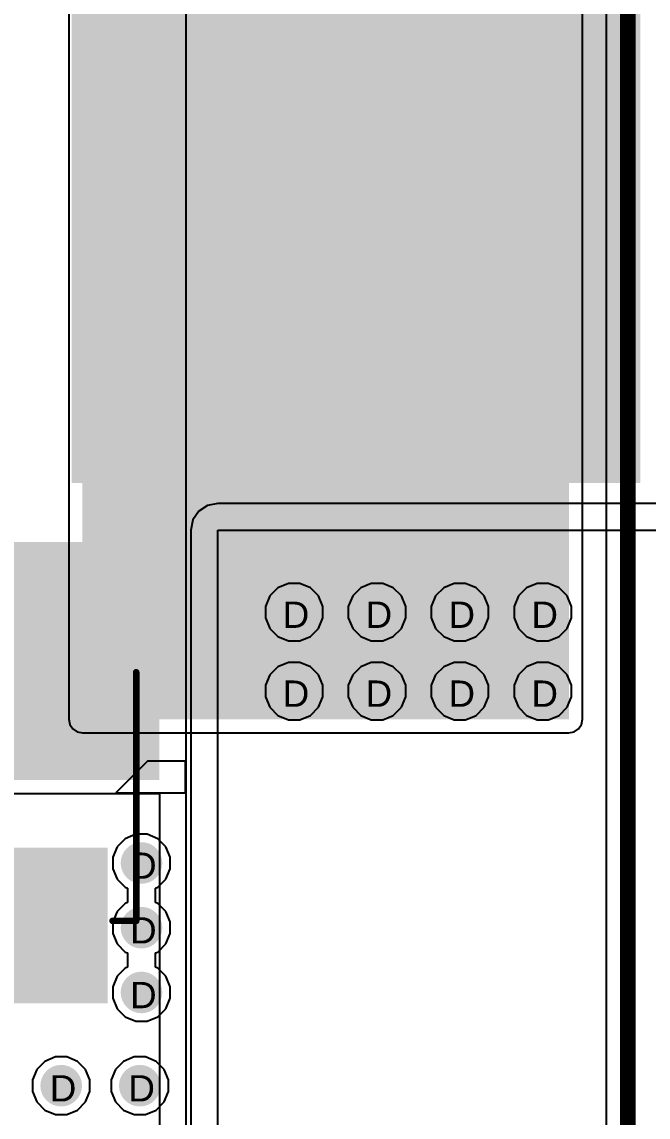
# Model space of a CAD drawing. Header units: inches. Extents: x 0 to 5401, y 0 to 5414.
# Drawn here: x 13.92 to 26.01, y 38.12 to 59.27 of the extents above; entities that cross this region are included whole.
import ezdxf

# ---------------------------------------------------------------- set-up
doc = ezdxf.new("R2010")
doc.units = ezdxf.units.IN
for name, color, linetype in [('Bottom Layer', 5, 'Continuous'), ('Bottom Solder', 6, 'Continuous'), ('Drill Drawing', 1, 'Continuous'), ('Layer 1', 16, 'Continuous'), ('Layer 2', 76, 'Continuous'), ('Top Layer', 1, 'Continuous'), ('Top Overlay', 2, 'Continuous'), ('Top Paste', 8, 'Continuous'), ('Top Solder', 216, 'Continuous'), ('Via Holes', 16, 'Continuous')]:
    doc.layers.add(name, color=color, linetype=linetype)
doc.styles.add('Arial', font='', dxfattribs={"height": 0.2})
doc.styles.get('Arial').set_extended_font_data('Arial')

# ---------------------------------------------------------------- blocks, each defined once
blk = doc.blocks.new('SMB__224')
at = {"layer": 'Top Layer'}
for points in [[(-3.7, -1.2), (-3.7, 1.2), (-0.9, 1.2), (-0.9, -1.2)], [(0.9, -1.2), (0.9, 1.2), (3.7, 1.2), (3.7, -1.2)]]:
    blk.add_hatch(color=1, dxfattribs=at).paths.add_polyline_path(points)
at = {"layer": 'Top Overlay'}
for points in [[(2.592, 1.243), (4.828, 1.243), (4.828, 1.904), (2.592, 1.904)], [(3.735, -1.652), (4.828, -1.652), (4.828, 1.345), (3.735, 1.345)], [(2.592, -1.906), (4.828, -1.906), (4.828, -1.246), (2.592, -1.246)]]:
    blk.add_hatch(color=2, dxfattribs=at).paths.add_polyline_path(points)
at = {"layer": 'Top Paste'}
for points in [[(-3.7, -1.2), (-3.7, 1.2), (-0.9, 1.2), (-0.9, -1.2)], [(0.9, -1.2), (0.9, 1.2), (3.7, 1.2), (3.7, -1.2)]]:
    blk.add_hatch(color=8, dxfattribs=at).paths.add_polyline_path(points)
at = {"layer": 'Top Solder'}
for points in [[(-3.802, -1.302), (-3.802, 1.302), (-0.798, 1.302), (-0.798, -1.302)], [(0.798, -1.302), (0.798, 1.302), (3.802, 1.302), (3.802, -1.302)]]:
    blk.add_hatch(color=216, dxfattribs=at).paths.add_polyline_path(points)
at = {"layer": 'Top Overlay'}
for points in [[(-2.21, 1.854, 0.127, 0.127, 0), (2.591, 1.854, 0.127, 0.127, 0)], [(-2.21, 1.854, 0.127, 0.127, 0), (-2.21, 1.397, 0.127, 0.127, 0)], [(-2.21, -1.397, 0.127, 0.127, 0), (-2.21, -1.854, 0.127, 0.127, 0)], [(-2.21, -1.854, 0.127, 0.127, 0), (2.591, -1.854, 0.127, 0.127, 0)]]:
    blk.add_lwpolyline(points, format="xyseb", dxfattribs=at)
for points in [[(-2.242, 1.854, 0.0635, 0.0635, 1), (-2.178, 1.854, 0.0635, 0.0635, 1)], [(-2.242, 1.854, 0.0635, 0.0635, 1), (-2.178, 1.854, 0.0635, 0.0635, 1)], [(2.559, 1.854, 0.0635, 0.0635, 1), (2.623, 1.854, 0.0635, 0.0635, 1)], [(-2.242, 1.397, 0.0635, 0.0635, 1), (-2.178, 1.397, 0.0635, 0.0635, 1)], [(-2.242, -1.397, 0.0635, 0.0635, 1), (-2.178, -1.397, 0.0635, 0.0635, 1)], [(-2.242, -1.854, 0.0635, 0.0635, 1), (-2.178, -1.854, 0.0635, 0.0635, 1)], [(-2.242, -1.854, 0.0635, 0.0635, 1), (-2.178, -1.854, 0.0635, 0.0635, 1)], [(2.559, -1.854, 0.0635, 0.0635, 1), (2.623, -1.854, 0.0635, 0.0635, 1)]]:
    blk.add_lwpolyline(points, format="xyseb", close=True, dxfattribs=at)

msp = doc.modelspace()

# ---------------------------------------------------------------- hatches: boundary and pattern name
at = {"layer": 'Bottom Layer'}
for points in [[(15.089, 45.802), (24.483, 45.802), (24.483, 71.603), (15.089, 71.603)], [(18.737, 45.802), (24.483, 45.802), (24.483, 48.455), (18.737, 48.455)]]:
    msp.add_hatch(color=5, dxfattribs=at).paths.add_polyline_path(points)
h = msp.add_hatch(color=5, dxfattribs=at)
edge = h.paths.add_edge_path()
edge.add_arc((19.177, 47.872), 0.3, 0, 360)
h = msp.add_hatch(color=5, dxfattribs=at)
edge = h.paths.add_edge_path()
edge.add_arc((20.777, 47.872), 0.3, 0, 360)
h = msp.add_hatch(color=5, dxfattribs=at)
edge = h.paths.add_edge_path()
edge.add_arc((22.377, 47.872), 0.3, 0, 360)
h = msp.add_hatch(color=5, dxfattribs=at)
edge = h.paths.add_edge_path()
edge.add_arc((23.978, 47.872), 0.3, 0, 360)
h = msp.add_hatch(color=5, dxfattribs=at)
edge = h.paths.add_edge_path()
edge.add_arc((19.177, 46.348), 0.3, 0, 360)
h = msp.add_hatch(color=5, dxfattribs=at)
edge = h.paths.add_edge_path()
edge.add_arc((20.777, 46.348), 0.3, 0, 360)
h = msp.add_hatch(color=5, dxfattribs=at)
edge = h.paths.add_edge_path()
edge.add_arc((22.377, 46.348), 0.3, 0, 360)
h = msp.add_hatch(color=5, dxfattribs=at)
edge = h.paths.add_edge_path()
edge.add_arc((23.978, 46.348), 0.3, 0, 360)
h = msp.add_hatch(color=5, dxfattribs=at)
edge = h.paths.add_edge_path()
edge.add_arc((16.231, 43.028), 0.3, 0, 360)
h = msp.add_hatch(color=5, dxfattribs=at)
edge = h.paths.add_edge_path()
edge.add_arc((16.231, 41.778), 0.3, 0, 360)
h = msp.add_hatch(color=5, dxfattribs=at)
edge = h.paths.add_edge_path()
edge.add_arc((16.231, 40.528), 0.3, 0, 360)
h = msp.add_hatch(color=5, dxfattribs=at)
edge = h.paths.add_edge_path()
edge.add_arc((14.681, 38.727), 0.3, 0, 360)
h = msp.add_hatch(color=5, dxfattribs=at)
edge = h.paths.add_edge_path()
edge.add_arc((16.198, 38.727), 0.3, 0, 360)
at = {"layer": 'Bottom Solder'}
h = msp.add_hatch(color=6, dxfattribs=at)
edge = h.paths.add_edge_path()
edge.add_arc((19.177, 47.872), 0.402, 0, 360)
h = msp.add_hatch(color=6, dxfattribs=at)
edge = h.paths.add_edge_path()
edge.add_arc((20.777, 47.872), 0.402, 0, 360)
h = msp.add_hatch(color=6, dxfattribs=at)
edge = h.paths.add_edge_path()
edge.add_arc((22.377, 47.872), 0.402, 0, 360)
h = msp.add_hatch(color=6, dxfattribs=at)
edge = h.paths.add_edge_path()
edge.add_arc((23.978, 47.872), 0.402, 0, 360)
h = msp.add_hatch(color=6, dxfattribs=at)
edge = h.paths.add_edge_path()
edge.add_arc((19.177, 46.348), 0.402, 0, 360)
h = msp.add_hatch(color=6, dxfattribs=at)
edge = h.paths.add_edge_path()
edge.add_arc((20.777, 46.348), 0.402, 0, 360)
h = msp.add_hatch(color=6, dxfattribs=at)
edge = h.paths.add_edge_path()
edge.add_arc((22.377, 46.348), 0.402, 0, 360)
h = msp.add_hatch(color=6, dxfattribs=at)
edge = h.paths.add_edge_path()
edge.add_arc((23.978, 46.348), 0.402, 0, 360)
h = msp.add_hatch(color=6, dxfattribs=at)
edge = h.paths.add_edge_path()
edge.add_arc((16.231, 43.028), 0.402, 0, 360)
h = msp.add_hatch(color=6, dxfattribs=at)
edge = h.paths.add_edge_path()
edge.add_arc((16.231, 41.778), 0.402, 0, 360)
h = msp.add_hatch(color=6, dxfattribs=at)
edge = h.paths.add_edge_path()
edge.add_arc((16.231, 40.528), 0.402, 0, 360)
h = msp.add_hatch(color=6, dxfattribs=at)
edge = h.paths.add_edge_path()
edge.add_arc((14.681, 38.727), 0.402, 0, 360)
h = msp.add_hatch(color=6, dxfattribs=at)
edge = h.paths.add_edge_path()
edge.add_arc((16.198, 38.727), 0.402, 0, 360)
at = {"layer": 'Layer 1'}
h = msp.add_hatch(color=16, dxfattribs=at)
edge = h.paths.add_edge_path()
edge.add_arc((19.177, 47.872), 0.3, 0, 360)
h = msp.add_hatch(color=16, dxfattribs=at)
edge = h.paths.add_edge_path()
edge.add_arc((20.777, 47.872), 0.3, 0, 360)
h = msp.add_hatch(color=16, dxfattribs=at)
edge = h.paths.add_edge_path()
edge.add_arc((22.377, 47.872), 0.3, 0, 360)
h = msp.add_hatch(color=16, dxfattribs=at)
edge = h.paths.add_edge_path()
edge.add_arc((23.978, 47.872), 0.3, 0, 360)
h = msp.add_hatch(color=16, dxfattribs=at)
edge = h.paths.add_edge_path()
edge.add_arc((19.177, 46.348), 0.3, 0, 360)
h = msp.add_hatch(color=16, dxfattribs=at)
edge = h.paths.add_edge_path()
edge.add_arc((20.777, 46.348), 0.3, 0, 360)
h = msp.add_hatch(color=16, dxfattribs=at)
edge = h.paths.add_edge_path()
edge.add_arc((22.377, 46.348), 0.3, 0, 360)
h = msp.add_hatch(color=16, dxfattribs=at)
edge = h.paths.add_edge_path()
edge.add_arc((23.978, 46.348), 0.3, 0, 360)
h = msp.add_hatch(color=16, dxfattribs=at)
edge = h.paths.add_edge_path()
edge.add_arc((16.231, 43.028), 0.3, 0, 360)
h = msp.add_hatch(color=16, dxfattribs=at)
edge = h.paths.add_edge_path()
edge.add_arc((16.231, 41.778), 0.3, 0, 360)
h = msp.add_hatch(color=16, dxfattribs=at)
edge = h.paths.add_edge_path()
edge.add_arc((16.231, 40.528), 0.3, 0, 360)
h = msp.add_hatch(color=16, dxfattribs=at)
edge = h.paths.add_edge_path()
edge.add_arc((14.681, 38.727), 0.3, 0, 360)
h = msp.add_hatch(color=16, dxfattribs=at)
edge = h.paths.add_edge_path()
edge.add_arc((16.198, 38.727), 0.3, 0, 360)
at = {"layer": 'Layer 2'}
h = msp.add_hatch(color=76, dxfattribs=at)
edge = h.paths.add_edge_path()
edge.add_arc((19.177, 47.872), 0.3, 0, 360)
h = msp.add_hatch(color=76, dxfattribs=at)
edge = h.paths.add_edge_path()
edge.add_arc((20.777, 47.872), 0.3, 0, 360)
h = msp.add_hatch(color=76, dxfattribs=at)
edge = h.paths.add_edge_path()
edge.add_arc((22.377, 47.872), 0.3, 0, 360)
h = msp.add_hatch(color=76, dxfattribs=at)
edge = h.paths.add_edge_path()
edge.add_arc((23.978, 47.872), 0.3, 0, 360)
h = msp.add_hatch(color=76, dxfattribs=at)
edge = h.paths.add_edge_path()
edge.add_arc((19.177, 46.348), 0.3, 0, 360)
h = msp.add_hatch(color=76, dxfattribs=at)
edge = h.paths.add_edge_path()
edge.add_arc((20.777, 46.348), 0.3, 0, 360)
h = msp.add_hatch(color=76, dxfattribs=at)
edge = h.paths.add_edge_path()
edge.add_arc((22.377, 46.348), 0.3, 0, 360)
h = msp.add_hatch(color=76, dxfattribs=at)
edge = h.paths.add_edge_path()
edge.add_arc((23.978, 46.348), 0.3, 0, 360)
h = msp.add_hatch(color=76, dxfattribs=at)
edge = h.paths.add_edge_path()
edge.add_arc((16.231, 43.028), 0.3, 0, 360)
h = msp.add_hatch(color=76, dxfattribs=at)
edge = h.paths.add_edge_path()
edge.add_arc((16.231, 41.778), 0.3, 0, 360)
h = msp.add_hatch(color=76, dxfattribs=at)
edge = h.paths.add_edge_path()
edge.add_arc((16.231, 40.528), 0.3, 0, 360)
h = msp.add_hatch(color=76, dxfattribs=at)
edge = h.paths.add_edge_path()
edge.add_arc((14.681, 38.727), 0.3, 0, 360)
h = msp.add_hatch(color=76, dxfattribs=at)
edge = h.paths.add_edge_path()
edge.add_arc((16.198, 38.727), 0.3, 0, 360)
at = {"layer": 'Top Layer'}
for points in [[(14.884, 50.368), (25.857, 50.368), (25.857, 68.727), (14.884, 68.727)], [(0.457, 44.628), (16.576, 44.628), (16.576, 49.225), (0.457, 49.225)]]:
    msp.add_hatch(color=1, dxfattribs=at).paths.add_polyline_path(points)
h = msp.add_hatch(color=1, dxfattribs=at)
edge = h.paths.add_edge_path()
edge.add_arc((19.177, 47.872), 0.3, 0, 360)
h = msp.add_hatch(color=1, dxfattribs=at)
edge = h.paths.add_edge_path()
edge.add_arc((20.777, 47.872), 0.3, 0, 360)
h = msp.add_hatch(color=1, dxfattribs=at)
edge = h.paths.add_edge_path()
edge.add_arc((22.377, 47.872), 0.3, 0, 360)
h = msp.add_hatch(color=1, dxfattribs=at)
edge = h.paths.add_edge_path()
edge.add_arc((23.978, 47.872), 0.3, 0, 360)
h = msp.add_hatch(color=1, dxfattribs=at)
edge = h.paths.add_edge_path()
edge.add_arc((19.177, 46.348), 0.3, 0, 360)
h = msp.add_hatch(color=1, dxfattribs=at)
edge = h.paths.add_edge_path()
edge.add_arc((20.777, 46.348), 0.3, 0, 360)
h = msp.add_hatch(color=1, dxfattribs=at)
edge = h.paths.add_edge_path()
edge.add_arc((22.377, 46.348), 0.3, 0, 360)
h = msp.add_hatch(color=1, dxfattribs=at)
edge = h.paths.add_edge_path()
edge.add_arc((23.978, 46.348), 0.3, 0, 360)
h = msp.add_hatch(color=1, dxfattribs=at)
edge = h.paths.add_edge_path()
edge.add_arc((16.231, 43.028), 0.3, 0, 360)
h = msp.add_hatch(color=1, dxfattribs=at)
edge = h.paths.add_edge_path()
edge.add_arc((16.231, 41.778), 0.3, 0, 360)
h = msp.add_hatch(color=1, dxfattribs=at)
edge = h.paths.add_edge_path()
edge.add_arc((16.231, 40.528), 0.3, 0, 360)
h = msp.add_hatch(color=1, dxfattribs=at)
edge = h.paths.add_edge_path()
edge.add_arc((14.681, 38.727), 0.3, 0, 360)
h = msp.add_hatch(color=1, dxfattribs=at)
edge = h.paths.add_edge_path()
edge.add_arc((16.198, 38.727), 0.3, 0, 360)
at = {"layer": 'Top Solder'}
h = msp.add_hatch(color=216, dxfattribs=at)
edge = h.paths.add_edge_path()
edge.add_arc((19.177, 47.872), 0.402, 0, 360)
h = msp.add_hatch(color=216, dxfattribs=at)
edge = h.paths.add_edge_path()
edge.add_arc((20.777, 47.872), 0.402, 0, 360)
h = msp.add_hatch(color=216, dxfattribs=at)
edge = h.paths.add_edge_path()
edge.add_arc((22.377, 47.872), 0.402, 0, 360)
h = msp.add_hatch(color=216, dxfattribs=at)
edge = h.paths.add_edge_path()
edge.add_arc((23.978, 47.872), 0.402, 0, 360)
h = msp.add_hatch(color=216, dxfattribs=at)
edge = h.paths.add_edge_path()
edge.add_arc((19.177, 46.348), 0.402, 0, 360)
h = msp.add_hatch(color=216, dxfattribs=at)
edge = h.paths.add_edge_path()
edge.add_arc((20.777, 46.348), 0.402, 0, 360)
h = msp.add_hatch(color=216, dxfattribs=at)
edge = h.paths.add_edge_path()
edge.add_arc((22.377, 46.348), 0.402, 0, 360)
h = msp.add_hatch(color=216, dxfattribs=at)
edge = h.paths.add_edge_path()
edge.add_arc((23.978, 46.348), 0.402, 0, 360)
h = msp.add_hatch(color=216, dxfattribs=at)
edge = h.paths.add_edge_path()
edge.add_arc((16.231, 43.028), 0.402, 0, 360)
h = msp.add_hatch(color=216, dxfattribs=at)
edge = h.paths.add_edge_path()
edge.add_arc((16.231, 41.778), 0.402, 0, 360)
h = msp.add_hatch(color=216, dxfattribs=at)
edge = h.paths.add_edge_path()
edge.add_arc((16.231, 40.528), 0.402, 0, 360)
h = msp.add_hatch(color=216, dxfattribs=at)
edge = h.paths.add_edge_path()
edge.add_arc((14.681, 38.727), 0.402, 0, 360)
h = msp.add_hatch(color=216, dxfattribs=at)
edge = h.paths.add_edge_path()
edge.add_arc((16.198, 38.727), 0.402, 0, 360)
at = {"layer": 'Via Holes'}
h = msp.add_hatch(color=7, dxfattribs=at)
edge = h.paths.add_edge_path()
edge.add_arc((19.177, 47.872), 0.15, 0, 360)
h = msp.add_hatch(color=7, dxfattribs=at)
edge = h.paths.add_edge_path()
edge.add_arc((20.777, 47.872), 0.15, 0, 360)
h = msp.add_hatch(color=7, dxfattribs=at)
edge = h.paths.add_edge_path()
edge.add_arc((22.377, 47.872), 0.15, 0, 360)
h = msp.add_hatch(color=7, dxfattribs=at)
edge = h.paths.add_edge_path()
edge.add_arc((23.978, 47.872), 0.15, 0, 360)
h = msp.add_hatch(color=7, dxfattribs=at)
edge = h.paths.add_edge_path()
edge.add_arc((19.177, 46.348), 0.15, 0, 360)
h = msp.add_hatch(color=7, dxfattribs=at)
edge = h.paths.add_edge_path()
edge.add_arc((20.777, 46.348), 0.15, 0, 360)
h = msp.add_hatch(color=7, dxfattribs=at)
edge = h.paths.add_edge_path()
edge.add_arc((22.377, 46.348), 0.15, 0, 360)
h = msp.add_hatch(color=7, dxfattribs=at)
edge = h.paths.add_edge_path()
edge.add_arc((23.978, 46.348), 0.15, 0, 360)
h = msp.add_hatch(color=7, dxfattribs=at)
edge = h.paths.add_edge_path()
edge.add_arc((16.231, 43.028), 0.15, 0, 360)
h = msp.add_hatch(color=7, dxfattribs=at)
edge = h.paths.add_edge_path()
edge.add_arc((16.231, 41.778), 0.15, 0, 360)
h = msp.add_hatch(color=7, dxfattribs=at)
edge = h.paths.add_edge_path()
edge.add_arc((16.231, 40.528), 0.15, 0, 360)
h = msp.add_hatch(color=7, dxfattribs=at)
edge = h.paths.add_edge_path()
edge.add_arc((14.681, 38.727), 0.15, 0, 360)
h = msp.add_hatch(color=7, dxfattribs=at)
edge = h.paths.add_edge_path()
edge.add_arc((16.198, 38.727), 0.15, 0, 360)

# ---------------------------------------------------------------- linework, layer by layer
at = {"layer": 'Bottom Layer'}
for p, q in [((25.203, 79.624), (25.203, 23.56)), ((14.83, 71.603), (14.83, 45.802)), ((24.742, 45.802), (24.742, 71.603)), ((14.83, 45.802), (14.85, 45.703)), ((14.85, 45.703), (14.906, 45.619)), ((24.666, 45.619), (24.722, 45.703)), ((24.722, 45.703), (24.742, 45.802)), ((14.906, 45.619), (14.99, 45.563)), ((14.99, 45.563), (15.089, 45.543)), ((15.089, 45.543), (24.483, 45.543)), ((24.483, 45.543), (24.582, 45.563)), ((24.582, 45.563), (24.666, 45.619))]:
    msp.add_line(p, q, dxfattribs=at)
msp.add_lwpolyline([(25.618, 23.389, 0.305, 0.305, 0), (25.618, 79.624, 0.305, 0.305, 0)], format="xyseb", dxfattribs=at)
at = {"layer": 'Layer 1'}
for p, q in [((18.863, 48.342), (18.707, 48.186)), ((19.067, 48.426), (18.863, 48.342)), ((19.287, 48.426), (19.067, 48.426)), ((19.491, 48.342), (19.287, 48.426)), ((19.647, 48.186), (19.491, 48.342)), ((20.463, 48.342), (20.308, 48.186)), ((20.667, 48.426), (20.463, 48.342)), ((20.887, 48.426), (20.667, 48.426)), ((21.091, 48.342), (20.887, 48.426)), ((21.247, 48.186), (21.091, 48.342)), ((22.064, 48.342), (21.908, 48.186)), ((22.267, 48.426), (22.064, 48.342)), ((22.488, 48.426), (22.267, 48.426)), ((22.691, 48.342), (22.488, 48.426)), ((22.847, 48.186), (22.691, 48.342)), ((23.664, 48.342), (23.508, 48.186)), ((23.867, 48.426), (23.664, 48.342)), ((24.088, 48.426), (23.867, 48.426)), ((24.291, 48.342), (24.088, 48.426)), ((24.447, 48.186), (24.291, 48.342)), ((18.707, 48.186), (18.623, 47.983)), ((19.731, 47.983), (19.647, 48.186)), ((20.308, 48.186), (20.223, 47.983)), ((21.331, 47.983), (21.247, 48.186)), ((21.908, 48.186), (21.823, 47.983)), ((22.931, 47.983), (22.847, 48.186)), ((23.508, 48.186), (23.424, 47.983)), ((24.532, 47.983), (24.447, 48.186)), ((18.623, 47.983), (18.623, 47.762)), ((19.731, 47.762), (19.731, 47.983)), ((20.223, 47.983), (20.223, 47.762)), ((21.331, 47.762), (21.331, 47.983)), ((21.823, 47.983), (21.823, 47.762)), ((22.931, 47.762), (22.931, 47.983)), ((23.424, 47.983), (23.424, 47.762)), ((24.532, 47.762), (24.532, 47.983)), ((18.623, 47.762), (18.707, 47.559)), ((19.647, 47.559), (19.731, 47.762)), ((20.223, 47.762), (20.308, 47.559)), ((21.247, 47.559), (21.331, 47.762)), ((21.823, 47.762), (21.908, 47.559)), ((22.847, 47.559), (22.931, 47.762)), ((23.424, 47.762), (23.508, 47.559)), ((24.447, 47.559), (24.532, 47.762)), ((18.707, 47.559), (18.863, 47.403)), ((18.863, 47.403), (19.067, 47.318)), ((19.287, 47.318), (19.491, 47.403)), ((19.491, 47.403), (19.647, 47.559)), ((20.308, 47.559), (20.463, 47.403)), ((20.463, 47.403), (20.667, 47.318)), ((20.887, 47.318), (21.091, 47.403)), ((21.091, 47.403), (21.247, 47.559)), ((21.908, 47.559), (22.064, 47.403)), ((22.064, 47.403), (22.267, 47.318)), ((22.488, 47.318), (22.691, 47.403)), ((22.691, 47.403), (22.847, 47.559)), ((23.508, 47.559), (23.664, 47.403)), ((23.664, 47.403), (23.867, 47.318)), ((24.088, 47.318), (24.291, 47.403)), ((24.291, 47.403), (24.447, 47.559)), ((19.067, 47.318), (19.287, 47.318)), ((20.667, 47.318), (20.887, 47.318)), ((22.267, 47.318), (22.488, 47.318)), ((23.867, 47.318), (24.088, 47.318)), ((18.863, 46.818), (18.707, 46.662)), ((19.067, 46.902), (18.863, 46.818)), ((19.287, 46.902), (19.067, 46.902)), ((19.491, 46.818), (19.287, 46.902)), ((19.647, 46.662), (19.491, 46.818)), ((20.463, 46.818), (20.308, 46.662)), ((20.667, 46.902), (20.463, 46.818)), ((20.887, 46.902), (20.667, 46.902)), ((21.091, 46.818), (20.887, 46.902)), ((21.247, 46.662), (21.091, 46.818)), ((22.064, 46.818), (21.908, 46.662)), ((22.267, 46.902), (22.064, 46.818)), ((22.488, 46.902), (22.267, 46.902)), ((22.691, 46.818), (22.488, 46.902)), ((22.847, 46.662), (22.691, 46.818)), ((23.664, 46.818), (23.508, 46.662)), ((23.867, 46.902), (23.664, 46.818)), ((24.088, 46.902), (23.867, 46.902)), ((24.291, 46.818), (24.088, 46.902)), ((24.447, 46.662), (24.291, 46.818)), ((18.707, 46.662), (18.623, 46.459)), ((19.731, 46.459), (19.647, 46.662)), ((20.308, 46.662), (20.223, 46.459)), ((21.331, 46.459), (21.247, 46.662)), ((21.908, 46.662), (21.823, 46.459)), ((22.931, 46.459), (22.847, 46.662)), ((23.508, 46.662), (23.424, 46.459)), ((24.532, 46.459), (24.447, 46.662)), ((18.623, 46.459), (18.623, 46.238)), ((19.731, 46.238), (19.731, 46.459)), ((20.223, 46.459), (20.223, 46.238)), ((21.331, 46.238), (21.331, 46.459)), ((21.823, 46.459), (21.823, 46.238)), ((22.931, 46.238), (22.931, 46.459)), ((23.424, 46.459), (23.424, 46.238)), ((24.532, 46.238), (24.532, 46.459)), ((18.623, 46.238), (18.707, 46.035)), ((19.647, 46.035), (19.731, 46.238)), ((20.223, 46.238), (20.308, 46.035)), ((21.247, 46.035), (21.331, 46.238)), ((21.823, 46.238), (21.908, 46.035)), ((22.847, 46.035), (22.931, 46.238)), ((23.424, 46.238), (23.508, 46.035)), ((24.447, 46.035), (24.532, 46.238)), ((18.707, 46.035), (18.863, 45.879)), ((19.491, 45.879), (19.647, 46.035)), ((20.308, 46.035), (20.463, 45.879)), ((21.091, 45.879), (21.247, 46.035)), ((21.908, 46.035), (22.064, 45.879)), ((22.691, 45.879), (22.847, 46.035)), ((23.508, 46.035), (23.664, 45.879)), ((24.291, 45.879), (24.447, 46.035)), ((18.863, 45.879), (19.067, 45.794)), ((19.067, 45.794), (19.287, 45.794)), ((19.287, 45.794), (19.491, 45.879)), ((20.463, 45.879), (20.667, 45.794)), ((20.667, 45.794), (20.887, 45.794)), ((20.887, 45.794), (21.091, 45.879)), ((22.064, 45.879), (22.267, 45.794)), ((22.267, 45.794), (22.488, 45.794)), ((22.488, 45.794), (22.691, 45.879)), ((23.664, 45.879), (23.867, 45.794)), ((23.867, 45.794), (24.088, 45.794)), ((24.088, 45.794), (24.291, 45.879))]:
    msp.add_line(p, q, dxfattribs=at)
at = {"layer": 'Layer 2'}
for p, q in [((17.506, 49.932), (17.338, 49.82)), ((17.704, 49.972), (17.506, 49.932)), ((26.162, 49.972), (17.704, 49.972)), ((17.338, 49.82), (17.225, 49.652)), ((17.225, 49.652), (17.186, 49.454)), ((17.186, 49.454), (17.186, 28.772)), ((17.704, 28.772), (17.704, 49.454)), ((17.704, 49.454), (26.162, 49.454)), ((16.12, 43.582), (15.917, 43.497)), ((16.341, 43.582), (16.12, 43.582)), ((16.544, 43.497), (16.341, 43.582)), ((15.917, 43.497), (15.761, 43.341)), ((16.7, 43.341), (16.544, 43.497)), ((15.761, 43.341), (15.677, 43.138)), ((16.785, 43.138), (16.7, 43.341)), ((15.677, 43.138), (15.677, 42.917)), ((16.785, 42.917), (16.785, 43.138)), ((15.677, 42.917), (15.761, 42.714)), ((16.7, 42.714), (16.785, 42.917)), ((15.761, 42.714), (15.917, 42.558)), ((15.917, 42.558), (15.96, 42.54)), ((15.96, 42.54), (15.96, 42.265)), ((16.501, 42.54), (16.544, 42.558)), ((16.501, 42.265), (16.501, 42.54)), ((16.544, 42.558), (16.7, 42.714)), ((15.761, 42.091), (15.677, 41.888)), ((15.917, 42.247), (15.761, 42.091)), ((15.96, 42.265), (15.917, 42.247)), ((16.544, 42.247), (16.501, 42.265)), ((16.7, 42.091), (16.544, 42.247)), ((16.785, 41.888), (16.7, 42.091)), ((15.677, 41.888), (15.677, 41.667)), ((16.785, 41.667), (16.785, 41.888)), ((15.677, 41.667), (15.761, 41.464)), ((16.7, 41.464), (16.785, 41.667)), ((15.761, 41.464), (15.917, 41.308)), ((16.544, 41.308), (16.7, 41.464)), ((15.917, 41.308), (15.96, 41.29)), ((15.96, 41.29), (15.96, 41.015)), ((16.501, 41.29), (16.544, 41.308)), ((16.501, 41.015), (16.501, 41.29)), ((15.761, 40.841), (15.677, 40.638)), ((15.917, 40.997), (15.761, 40.841)), ((15.96, 41.015), (15.917, 40.997)), ((16.544, 40.997), (16.501, 41.015)), ((16.7, 40.841), (16.544, 40.997)), ((16.785, 40.638), (16.7, 40.841)), ((15.677, 40.638), (15.677, 40.417)), ((16.785, 40.417), (16.785, 40.638)), ((15.677, 40.417), (15.761, 40.214)), ((16.7, 40.214), (16.785, 40.417)), ((15.761, 40.214), (15.917, 40.058)), ((16.544, 40.058), (16.7, 40.214)), ((15.917, 40.058), (16.12, 39.974)), ((16.341, 39.974), (16.544, 40.058)), ((16.12, 39.974), (16.341, 39.974)), ((14.367, 39.196), (14.211, 39.04)), ((14.571, 39.281), (14.367, 39.196)), ((14.791, 39.281), (14.571, 39.281)), ((14.995, 39.196), (14.791, 39.281)), ((15.151, 39.04), (14.995, 39.196)), ((15.884, 39.196), (15.728, 39.04)), ((16.088, 39.281), (15.884, 39.196)), ((16.308, 39.281), (16.088, 39.281)), ((16.512, 39.196), (16.308, 39.281)), ((16.667, 39.04), (16.512, 39.196)), ((14.211, 39.04), (14.127, 38.837)), ((15.235, 38.837), (15.151, 39.04)), ((15.728, 39.04), (15.644, 38.837)), ((16.752, 38.837), (16.667, 39.04)), ((14.127, 38.837), (14.127, 38.616)), ((15.235, 38.616), (15.235, 38.837)), ((15.644, 38.837), (15.644, 38.616)), ((16.752, 38.616), (16.752, 38.837)), ((14.127, 38.616), (14.211, 38.413)), ((15.151, 38.413), (15.235, 38.616)), ((15.644, 38.616), (15.728, 38.413)), ((16.667, 38.413), (16.752, 38.616)), ((14.211, 38.413), (14.367, 38.257)), ((14.995, 38.257), (15.151, 38.413)), ((15.728, 38.413), (15.884, 38.257)), ((16.512, 38.257), (16.667, 38.413)), ((14.367, 38.257), (14.571, 38.173)), ((14.571, 38.173), (14.791, 38.173)), ((14.791, 38.173), (14.995, 38.257)), ((15.884, 38.257), (16.088, 38.173)), ((16.088, 38.173), (16.308, 38.173)), ((16.308, 38.173), (16.512, 38.257))]:
    msp.add_line(p, q, dxfattribs=at)
at = {"layer": 'Top Layer'}
for p, q in [((17.094, 31.337), (17.094, 68.727)), ((16.348, 44.995), (15.733, 44.38)), ((17.078, 44.995), (16.348, 44.995)), ((17.078, 44.38), (17.078, 44.995)), ((0.457, 44.369), (16.576, 44.369)), ((15.733, 44.38), (17.078, 44.38)), ((16.576, 44.369), (16.576, 36.341))]:
    msp.add_line(p, q, dxfattribs=at)

# ---------------------------------------------------------------- block references
at = {"rotation": 90}
msp.add_blockref('SMB__224', (14.275, 44.12), dxfattribs=at)

# ---------------------------------------------------------------- texts
at = {"layer": 'Drill Drawing', "style": 'Arial'}
for p in [(18.957, 47.568), (20.557, 47.568), (22.157, 47.568), (23.758, 47.568), (18.957, 46.044), (20.557, 46.044), (22.157, 46.044), (23.758, 46.044), (16.011, 42.723), (16.011, 41.473), (16.011, 40.223), (14.461, 38.422), (15.978, 38.422)]:
    msp.add_text('D', height=0.508, dxfattribs=at).set_placement(p)

doc.saveas('drawing.dxf')
